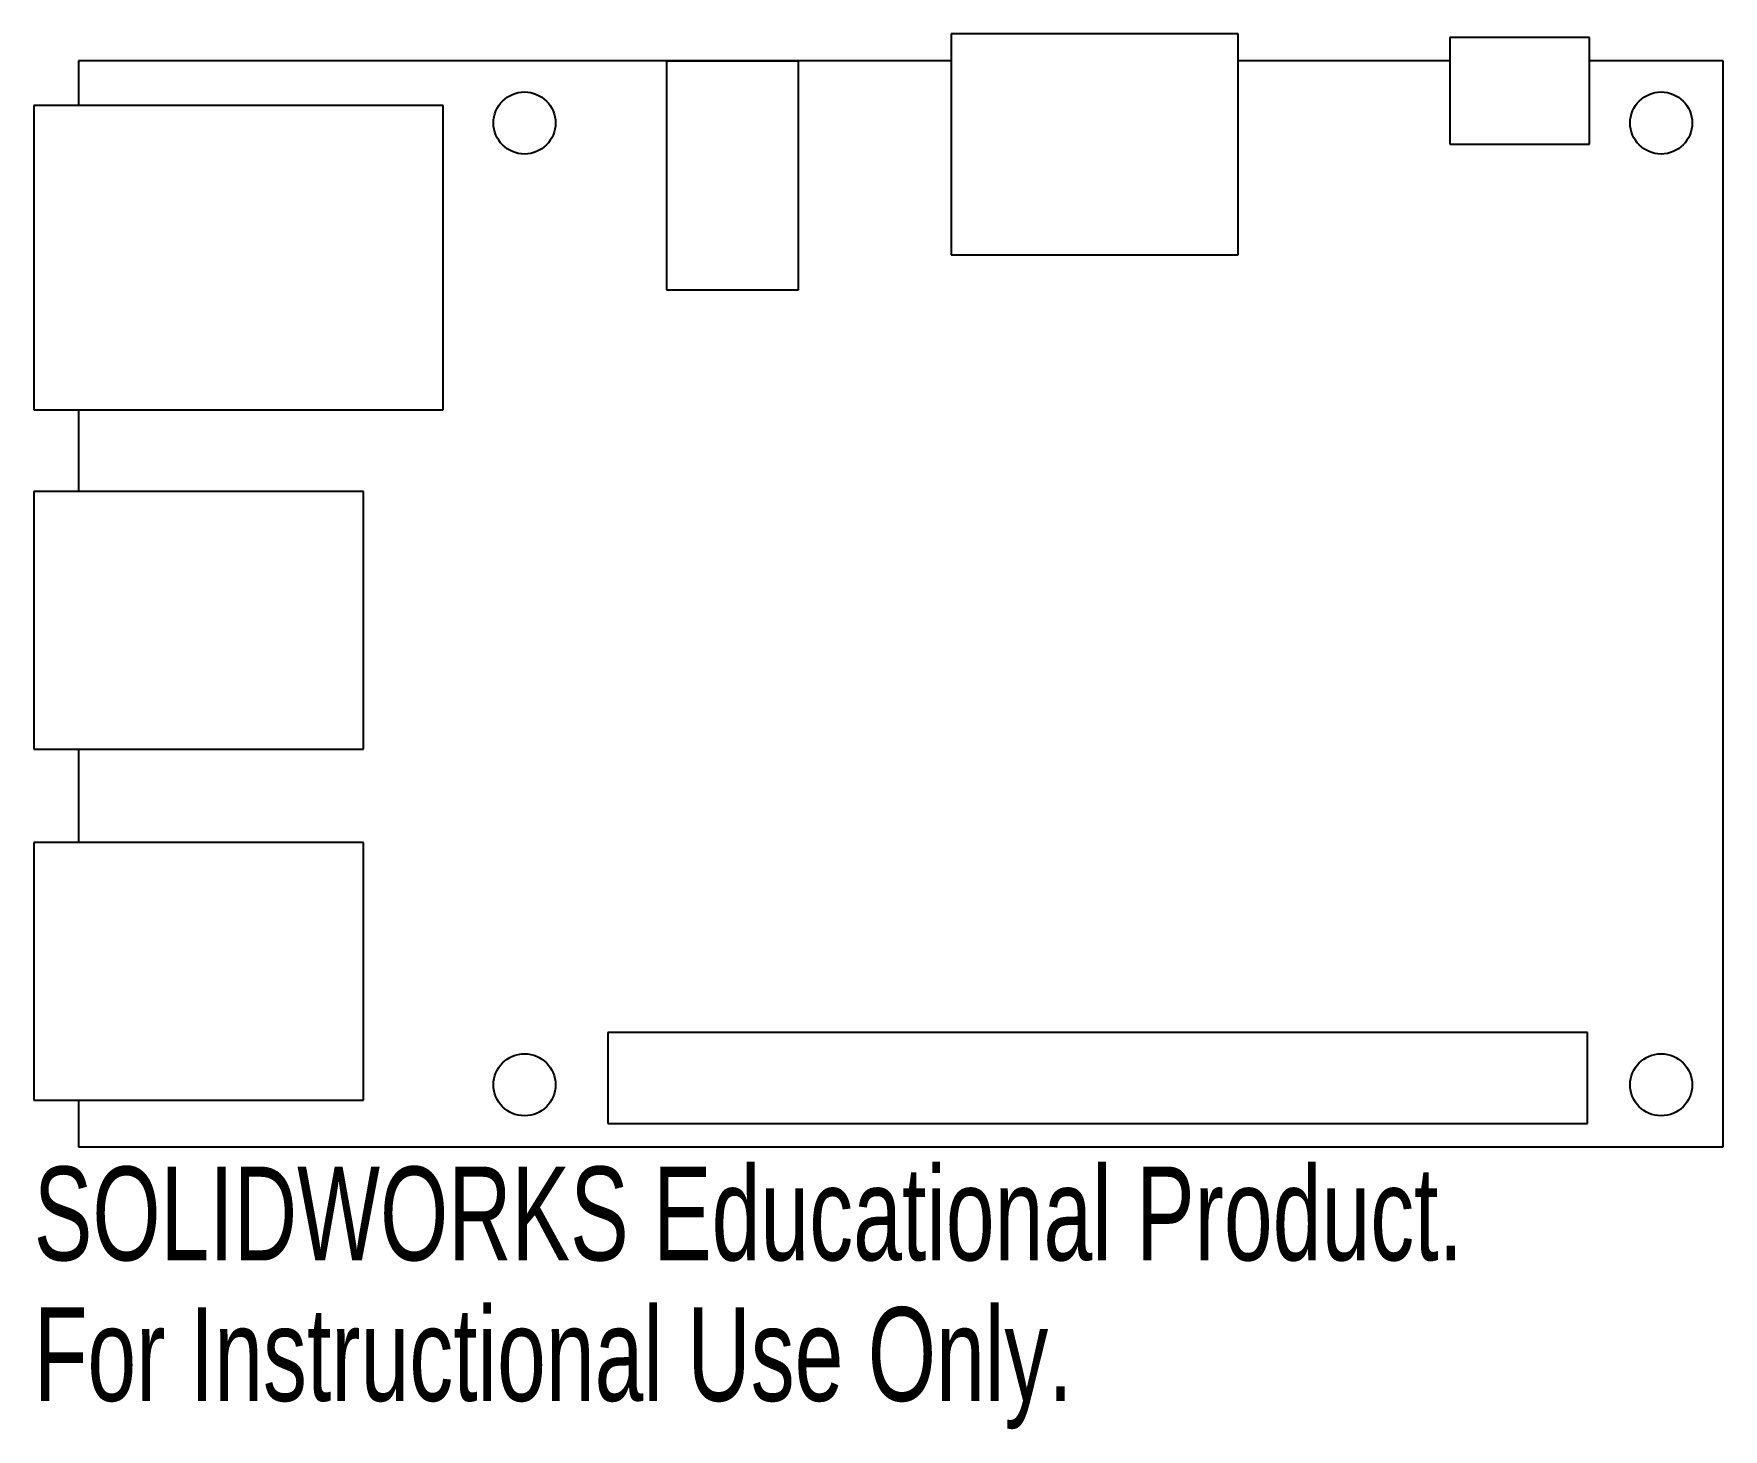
# Model space of a CAD drawing. Header units: millimetres. Extents: x -2.3 to 84.8, y -14.6 to 57.4.
import ezdxf

# ---------------------------------------------------------------- set-up
doc = ezdxf.new("R2010")
doc.units = ezdxf.units.MM
doc.styles.add('SLDTEXTSTYLE0', font='TXT', dxfattribs={"width": 0.7})

msp = doc.modelspace()

# ---------------------------------------------------------------- linework, layer by layer
at = {"color": 7, "linetype": 'Continuous', "lineweight": 25}
for p, q in [((45, 57.4), (45, 46)), ((59.8, 57.4), (45, 57.4)), ((59.8, 46), (59.8, 57.4)), ((70.7, 57.2), (70.7, 51.7)), ((77.9, 57.2), (70.7, 57.2)), ((77.9, 51.7), (77.9, 57.2)), ((45, 56), (0, 56)), ((0, 56), (0, 53.7)), ((30.323, 55.99), (30.323, 44.19)), ((37.123, 55.99), (30.323, 55.99)), ((37.123, 44.19), (37.123, 55.99)), ((70.7, 56), (59.8, 56)), ((84.8, 56), (77.9, 56)), ((84.8, 0), (84.8, 56)), ((18.8, 53.7), (-2.3, 53.7)), ((-2.3, 53.7), (-2.3, 38)), ((18.8, 38), (18.8, 53.7)), ((70.7, 51.7), (77.9, 51.7)), ((45, 46), (59.8, 46)), ((30.323, 44.19), (37.123, 44.19)), ((-2.3, 38), (18.8, 38)), ((0, 38), (0, 33.8)), ((14.7, 33.8), (-2.3, 33.8)), ((-2.3, 33.8), (-2.3, 20.5)), ((14.7, 20.5), (14.7, 33.8)), ((-2.3, 20.5), (14.7, 20.5)), ((0, 20.5), (0, 15.7)), ((14.7, 15.7), (-2.3, 15.7)), ((-2.3, 15.7), (-2.3, 2.4)), ((14.7, 2.4), (14.7, 15.7)), ((27.3, 5.9), (27.3, 1.2)), ((77.8, 5.9), (27.3, 5.9)), ((77.8, 1.2), (77.8, 5.9)), ((-2.3, 2.4), (14.7, 2.4)), ((0, 2.4), (0, 0)), ((27.3, 1.2), (77.8, 1.2)), ((0, 0), (84.8, 0))]:
    msp.add_line(p, q, dxfattribs=at)
for centre in [(23, 52.8), (81.6, 52.8), (23, 3.2), (81.6, 3.2)]:
    msp.add_circle(centre, 1.6, dxfattribs=at)

# ---------------------------------------------------------------- texts
at = {"color": 7, "linetype": 'Continuous', "char_height": 4.83362, "attachment_point": 1, "style": 'SLDTEXTSTYLE0'}
for s, insert in [('SOLIDWORKS Educational Product.', (-2.3, -1.02)), ('For Instructional Use Only.', (-2.3, -8.27))]:
    msp.add_mtext(s, dxfattribs=dict(at, insert=insert))

doc.saveas('drawing.dxf')
